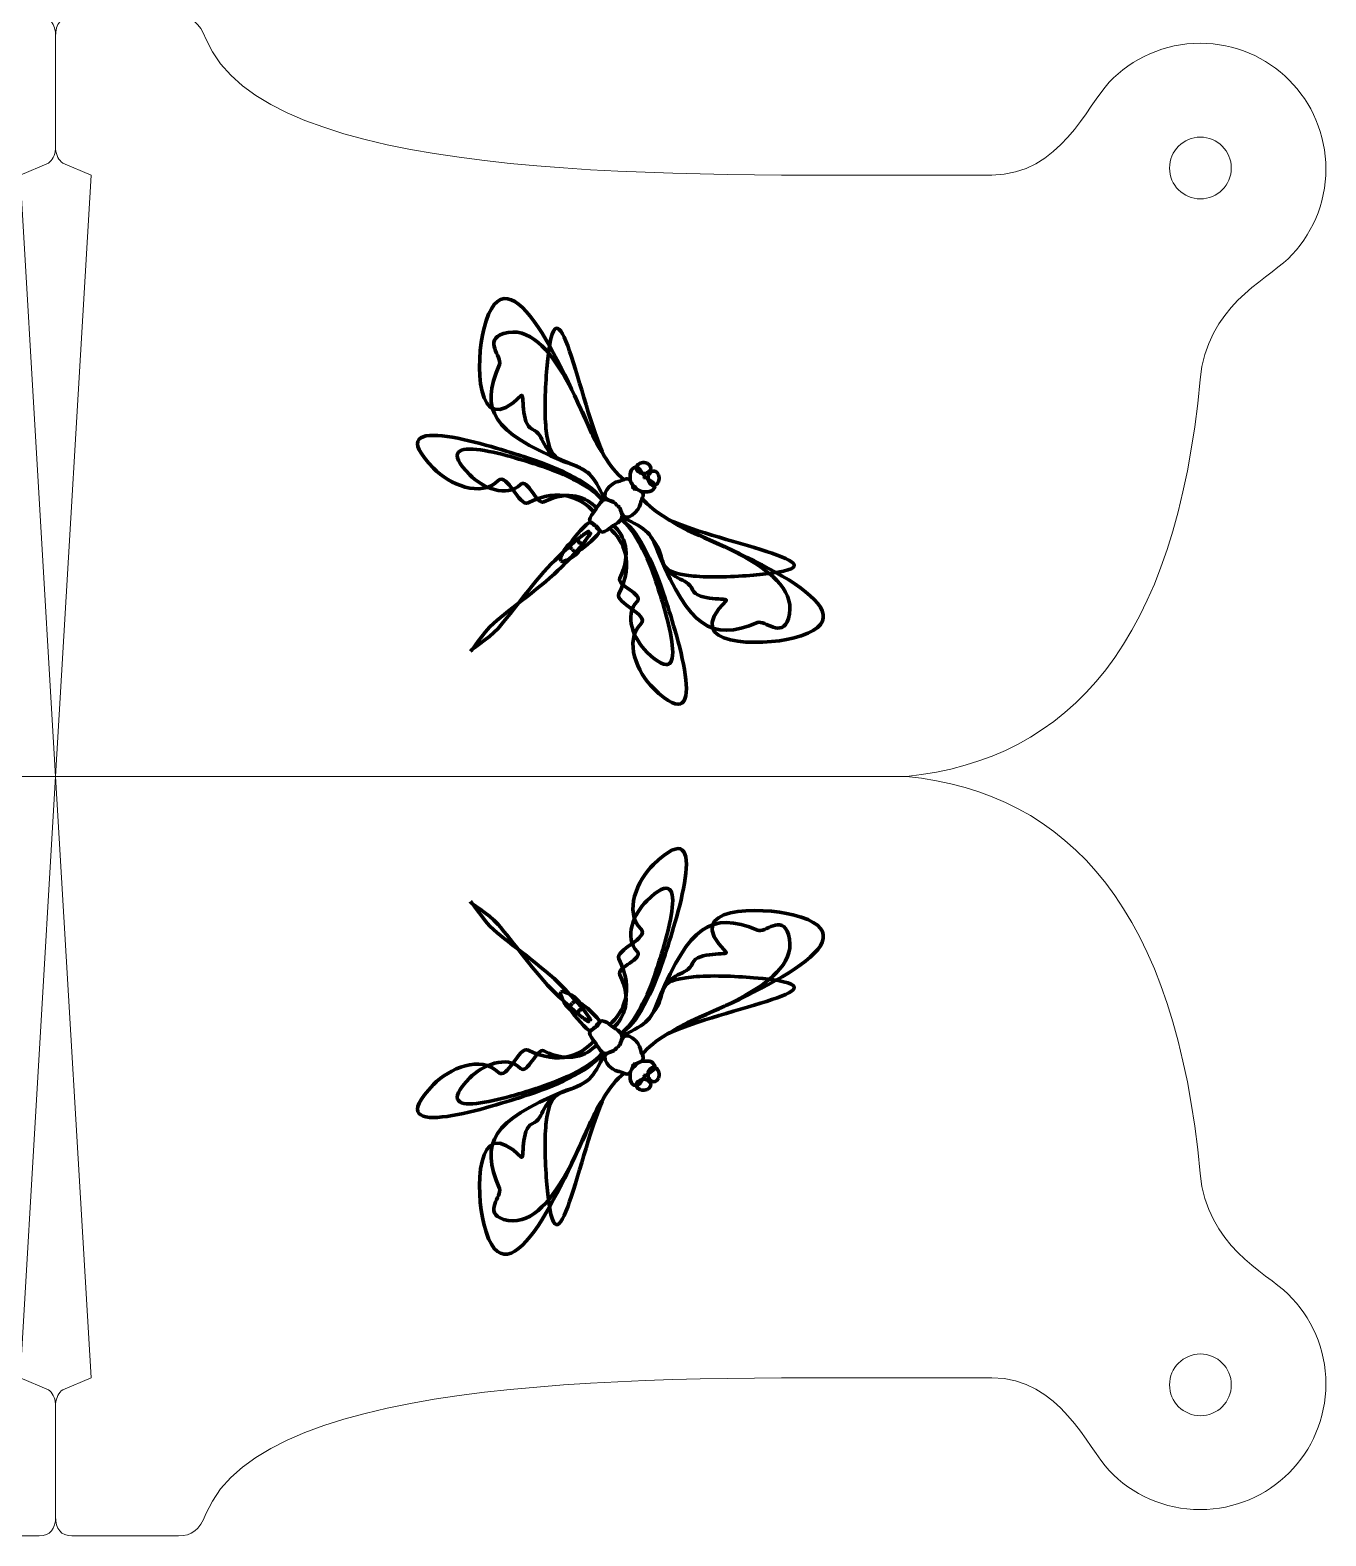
# Model space of a CAD drawing. Header units: millimetres. Extents: x -410 to 959, y -509 to 604.
# Drawn here: x 702.8 to 958.6, y -25.6 to 271.8 of the extents above; entities that cross this region are included whole.
import ezdxf

# ---------------------------------------------------------------- set-up
doc = ezdxf.new("R2010")
doc.units = ezdxf.units.MM
doc.header["$MEASUREMENT"] = 0
doc.layers.add('Layer 1', color=7, linetype='Continuous')

msp = doc.modelspace()

# ---------------------------------------------------------------- linework, layer by layer
at = {"layer": 'Layer 1', "color": 250, "lineweight": 9}
for points, knots in [([(481.8154, 202.8181), (486.5865, 151.1108), (507.4813, 127.7096), (539.8205, 124.3999), (539.8205, 124.3999), (595.8173, 124.3999), (651.814, 124.3999), (707.8108, 124.3999), (707.8108, 124.3999), (707.8108, 124.3999), (700.8008, 243.1831), (700.8008, 243.1831), (700.8008, 243.1831), (700.8008, 243.1831), (706.4077, 245.5361), (706.4077, 245.5361), (706.4077, 245.5361), (707.1963, 246.1365), (707.6669, 247.0553), (707.8108, 248.3004), (707.8108, 248.3004), (707.8108, 248.3004), (707.8108, 270.5147), (707.8108, 270.5147), (707.8108, 270.5147), (707.8255, 273.1303), (706.7224, 274.3882), (704.5929, 274.3999), (704.5929, 274.3999), (704.5929, 274.3999), (683.5722, 274.3999), (683.5722, 274.3999), (683.5722, 274.3999), (680.8922, 274.3999), (679.4361, 273.2652), (678.1192, 270.0647), (678.1192, 270.0647), (666.6653, 241.925), (589.1764, 243.116), (539.5907, 243.1831), (539.5907, 243.1831), (539.5907, 243.1831), (522.9376, 243.1831), (522.9376, 243.1831)], [0, 0, 0, 0, 0.08333333, 0.08333333, 0.08333333, 0.08333333, 0.16666667, 0.16666667, 0.16666667, 0.16666667, 0.25, 0.25, 0.25, 0.25, 0.33333333, 0.33333333, 0.33333333, 0.33333333, 0.41666667, 0.41666667, 0.41666667, 0.41666667, 0.5, 0.5, 0.5, 0.5, 0.58333333, 0.58333333, 0.58333333, 0.58333333, 0.66666667, 0.66666667, 0.66666667, 0.66666667, 0.75, 0.75, 0.75, 0.75, 0.83333333, 0.83333333, 0.83333333, 0.83333333, 1, 1, 1, 1]), ([(933.8062, 202.8181), (929.0351, 151.1108), (908.1403, 127.7096), (875.8011, 124.3999), (875.8011, 124.3999), (819.8043, 124.3999), (763.8076, 124.3999), (707.8108, 124.3999), (707.8108, 124.3999), (707.8108, 124.3999), (714.8208, 243.1831), (714.8208, 243.1831), (714.8208, 243.1831), (714.8208, 243.1831), (709.2139, 245.5361), (709.2139, 245.5361), (709.2139, 245.5361), (708.4253, 246.1365), (707.9547, 247.0553), (707.8108, 248.3004), (707.8108, 248.3004), (707.8108, 248.3004), (707.8108, 270.5147), (707.8108, 270.5147), (707.8108, 270.5147), (707.7961, 273.1303), (708.8992, 274.3882), (711.0287, 274.3999), (711.0287, 274.3999), (711.0287, 274.3999), (732.0494, 274.3999), (732.0494, 274.3999), (732.0494, 274.3999), (734.7294, 274.3999), (736.1855, 273.2652), (737.5024, 270.0647), (737.5024, 270.0647), (748.9563, 241.925), (826.4452, 243.116), (876.0309, 243.1831), (876.0309, 243.1831), (876.0309, 243.1831), (892.684, 243.1831), (892.684, 243.1831)], [0, 0, 0, 0, 0.08333333, 0.08333333, 0.08333333, 0.08333333, 0.16666667, 0.16666667, 0.16666667, 0.16666667, 0.25, 0.25, 0.25, 0.25, 0.33333333, 0.33333333, 0.33333333, 0.33333333, 0.41666667, 0.41666667, 0.41666667, 0.41666667, 0.5, 0.5, 0.5, 0.5, 0.58333333, 0.58333333, 0.58333333, 0.58333333, 0.66666667, 0.66666667, 0.66666667, 0.66666667, 0.75, 0.75, 0.75, 0.75, 0.83333333, 0.83333333, 0.83333333, 0.83333333, 1, 1, 1, 1]), ([(892.684, 243.1831), (906.0309, 243.1831), (911.5931, 257.0471), (915.826, 261.4971), (915.826, 261.4971), (920.3458, 266.2489), (926.7301, 269.2111), (933.8062, 269.2111), (933.8062, 269.2111), (947.5092, 269.2111), (958.6174, 258.1029), (958.6174, 244.3999), (958.6174, 244.3999), (958.6174, 237.4422), (955.7534, 231.1535), (951.1404, 226.6482), (951.1404, 226.6482), (946.6681, 222.2805), (935.0379, 217.0616), (933.8062, 202.8181)], [0, 0, 0, 0, 0.16666667, 0.16666667, 0.16666667, 0.16666667, 0.33333333, 0.33333333, 0.33333333, 0.33333333, 0.5, 0.5, 0.5, 0.5, 0.66666667, 0.66666667, 0.66666667, 0.66666667, 1, 1, 1, 1]), ([(481.8154, 45.9817), (486.5865, 97.689), (507.4813, 121.0902), (539.8205, 124.3999), (539.8205, 124.3999), (595.8173, 124.3999), (651.814, 124.3999), (707.8108, 124.3999), (707.8108, 124.3999), (707.8108, 124.3999), (700.8008, 5.6167), (700.8008, 5.6167), (700.8008, 5.6167), (700.8008, 5.6167), (706.4077, 3.2637), (706.4077, 3.2637), (706.4077, 3.2637), (707.1963, 2.6633), (707.6669, 1.7445), (707.8108, 0.4994), (707.8108, 0.4994), (707.8108, 0.4994), (707.8108, -21.7149), (707.8108, -21.7149), (707.8108, -21.7149), (707.8255, -24.3305), (706.7224, -25.5884), (704.5929, -25.6001), (704.5929, -25.6001), (704.5929, -25.6001), (683.5722, -25.6001), (683.5722, -25.6001), (683.5722, -25.6001), (680.8922, -25.6001), (679.4361, -24.4654), (678.1192, -21.2649), (678.1192, -21.2649), (666.6653, 6.8748), (589.1764, 5.6838), (539.5907, 5.6167), (539.5907, 5.6167), (539.5907, 5.6167), (522.9376, 5.6167), (522.9376, 5.6167)], [0, 0, 0, 0, 0.08333333, 0.08333333, 0.08333333, 0.08333333, 0.16666667, 0.16666667, 0.16666667, 0.16666667, 0.25, 0.25, 0.25, 0.25, 0.33333333, 0.33333333, 0.33333333, 0.33333333, 0.41666667, 0.41666667, 0.41666667, 0.41666667, 0.5, 0.5, 0.5, 0.5, 0.58333333, 0.58333333, 0.58333333, 0.58333333, 0.66666667, 0.66666667, 0.66666667, 0.66666667, 0.75, 0.75, 0.75, 0.75, 0.83333333, 0.83333333, 0.83333333, 0.83333333, 1, 1, 1, 1]), ([(933.8062, 45.9817), (929.0351, 97.689), (908.1403, 121.0902), (875.8011, 124.3999), (875.8011, 124.3999), (819.8043, 124.3999), (763.8076, 124.3999), (707.8108, 124.3999), (707.8108, 124.3999), (707.8108, 124.3999), (714.8208, 5.6167), (714.8208, 5.6167), (714.8208, 5.6167), (714.8208, 5.6167), (709.2139, 3.2637), (709.2139, 3.2637), (709.2139, 3.2637), (708.4253, 2.6633), (707.9547, 1.7445), (707.8108, 0.4994), (707.8108, 0.4994), (707.8108, 0.4994), (707.8108, -21.7149), (707.8108, -21.7149), (707.8108, -21.7149), (707.7961, -24.3305), (708.8992, -25.5884), (711.0287, -25.6001), (711.0287, -25.6001), (711.0287, -25.6001), (732.0494, -25.6001), (732.0494, -25.6001), (732.0494, -25.6001), (734.7294, -25.6001), (736.1855, -24.4654), (737.5024, -21.2649), (737.5024, -21.2649), (748.9563, 6.8748), (826.4452, 5.6838), (876.0309, 5.6167), (876.0309, 5.6167), (876.0309, 5.6167), (892.684, 5.6167), (892.684, 5.6167)], [0, 0, 0, 0, 0.08333333, 0.08333333, 0.08333333, 0.08333333, 0.16666667, 0.16666667, 0.16666667, 0.16666667, 0.25, 0.25, 0.25, 0.25, 0.33333333, 0.33333333, 0.33333333, 0.33333333, 0.41666667, 0.41666667, 0.41666667, 0.41666667, 0.5, 0.5, 0.5, 0.5, 0.58333333, 0.58333333, 0.58333333, 0.58333333, 0.66666667, 0.66666667, 0.66666667, 0.66666667, 0.75, 0.75, 0.75, 0.75, 0.83333333, 0.83333333, 0.83333333, 0.83333333, 1, 1, 1, 1]), ([(892.684, 5.6167), (906.0309, 5.6167), (911.5931, -8.2473), (915.826, -12.6973), (915.826, -12.6973), (920.3458, -17.4491), (926.7301, -20.4113), (933.8062, -20.4113), (933.8062, -20.4113), (947.5092, -20.4113), (958.6174, -9.3031), (958.6174, 4.3999), (958.6174, 4.3999), (958.6174, 11.3576), (955.7534, 17.6463), (951.1404, 22.1516), (951.1404, 22.1516), (946.6681, 26.5193), (935.0379, 31.7382), (933.8062, 45.9817)], [0, 0, 0, 0, 0.16666667, 0.16666667, 0.16666667, 0.16666667, 0.33333333, 0.33333333, 0.33333333, 0.33333333, 0.5, 0.5, 0.5, 0.5, 0.66666667, 0.66666667, 0.66666667, 0.66666667, 1, 1, 1, 1])]:
    msp.add_open_spline(points, degree=3, knots=knots, dxfattribs=at)
at = {"layer": 'Layer 1', "color": 153, "lineweight": 9}
for points in [[(939.9505, 244.567), (939.9505, 241.1981), (937.2195, 238.467), (933.8505, 238.467), (933.8505, 238.467), (930.4815, 238.467), (927.7505, 241.1981), (927.7505, 244.567), (927.7505, 244.567), (927.7505, 247.9359), (930.4815, 250.667), (933.8505, 250.667), (933.8505, 250.667), (937.2195, 250.667), (939.9505, 247.9359), (939.9505, 244.567)], [(939.9505, 4.2328), (939.9505, 7.6017), (937.2195, 10.3328), (933.8505, 10.3328), (933.8505, 10.3328), (930.4815, 10.3328), (927.7505, 7.6017), (927.7505, 4.2328), (927.7505, 4.2328), (927.7505, 0.8639), (930.4815, -1.8672), (933.8505, -1.8672), (933.8505, -1.8672), (937.2195, -1.8672), (939.9505, 0.8639), (939.9505, 4.2328)]]:
    msp.add_open_spline(points, degree=3, knots=[0, 0, 0, 0, 0.2, 0.2, 0.2, 0.2, 0.4, 0.4, 0.4, 0.4, 0.6, 0.6, 0.6, 0.6, 1, 1, 1, 1], dxfattribs=at)
at = {"layer": 'Layer 1', "color": 250, "lineweight": 140}
for points, knots in [([(819.9491, 183.1113), (817.2779, 185.043), (814.4143, 190.5477), (813.4492, 192.6527), (813.4492, 192.6527), (809.191, 201.9398), (797.0642, 231.2939), (792.3485, 212.7709), (792.3485, 212.7709), (790.818, 206.7591), (790.4984, 190.3292), (799.7535, 199.6119), (799.7535, 199.6119), (800.4393, 200.2998), (799.5194, 193.9591), (801.9152, 192.985), (801.9152, 192.985), (804.6995, 191.853), (803.1136, 188.5394), (808.7237, 186.4541), (808.7237, 186.4541), (813.062, 184.8416), (813.8393, 184.2912), (816.2149, 179.0754)], [0, 0, 0, 0, 0.14285714, 0.14285714, 0.14285714, 0.14285714, 0.28571429, 0.28571429, 0.28571429, 0.28571429, 0.42857143, 0.42857143, 0.42857143, 0.42857143, 0.57142857, 0.57142857, 0.57142857, 0.57142857, 0.71428571, 0.71428571, 0.71428571, 0.71428571, 1, 1, 1, 1]), ([(816.2293, 187.5466), (811.124, 198.1326), (806.6472, 226.7227), (804.8049, 204.9795), (804.8049, 204.9795), (804.4961, 201.3352), (804.3109, 196.2506), (804.6335, 193.1499), (804.6335, 193.1499), (805.5097, 184.7286), (808.6083, 187.7822), (813.0659, 184.2456)], [0, 0, 0, 0, 0.25, 0.25, 0.25, 0.25, 0.5, 0.5, 0.5, 0.5, 1, 1, 1, 1]), ([(815.5409, 188.6739), (812.6756, 192.5135), (806.2578, 215.0191), (796.2565, 211.8799), (796.2565, 211.8799), (792.122, 210.5821), (796.0538, 207.238), (795.4311, 205.7889), (795.4311, 205.7889), (791.4814, 196.5956), (794.1725, 192.4652), (807.9958, 186.6449)], [0, 0, 0, 0, 0.25, 0.25, 0.25, 0.25, 0.5, 0.5, 0.5, 0.5, 1, 1, 1, 1]), ([(815.392, 179.425), (813.2174, 182.7468), (806.1114, 185.6511), (800.2198, 187.5604), (800.2198, 187.5604), (795.4829, 189.0954), (770.6002, 197.4201), (782.4283, 185.2549), (782.4283, 185.2549), (785.5262, 182.0687), (791.7661, 179.3777), (795.2199, 182.8273), (795.2199, 182.8273), (796.9467, 184.5522), (799.3379, 177.5803), (801.0915, 178.4469), (801.0915, 178.4469), (807.4444, 181.5863), (811.5404, 179.3473), (814.0929, 176.6511)], [0, 0, 0, 0, 0.16666667, 0.16666667, 0.16666667, 0.16666667, 0.33333333, 0.33333333, 0.33333333, 0.33333333, 0.5, 0.5, 0.5, 0.5, 0.66666667, 0.66666667, 0.66666667, 0.66666667, 1, 1, 1, 1]), ([(815.8993, 178.7754), (814.1944, 181.3797), (808.157, 184.2682), (803.538, 185.7651), (803.538, 185.7651), (799.8244, 186.9685), (780.3164, 193.4951), (789.5896, 183.9576), (789.5896, 183.9576), (792.0183, 181.4596), (796.9104, 179.3499), (799.6181, 182.0544), (799.6181, 182.0544), (800.972, 183.4067), (802.8466, 177.9408), (804.2215, 178.6202), (804.2215, 178.6202), (809.2021, 181.0814), (812.6507, 179.5211), (814.6518, 177.4073)], [0, 0, 0, 0, 0.16666667, 0.16666667, 0.16666667, 0.16666667, 0.33333333, 0.33333333, 0.33333333, 0.33333333, 0.5, 0.5, 0.5, 0.5, 0.66666667, 0.66666667, 0.66666667, 0.66666667, 1, 1, 1, 1]), ([(822.2244, 181.5587), (820.826, 182.5623), (821.3347, 183.5453), (821.2664, 184.1185), (821.2664, 184.1185), (821.1618, 184.9949), (822.5336, 186.3439), (823.446, 184.6528), (823.446, 184.6528), (823.9236, 183.7674), (824.7054, 183.5278), (823.8892, 183.3813)], [0, 0, 0, 0, 0.25, 0.25, 0.25, 0.25, 0.5, 0.5, 0.5, 0.5, 1, 1, 1, 1]), ([(824.5812, 186.2432), (823.8944, 186.535), (823.0275, 186.3496), (822.6452, 185.8293), (822.6452, 185.8293), (822.263, 185.3089), (822.5099, 184.6503), (823.1966, 184.3586), (823.1966, 184.3586), (823.8834, 184.0668), (824.7503, 184.2522), (825.1326, 184.7726), (825.1326, 184.7726), (825.5148, 185.293), (825.2679, 185.9515), (824.5812, 186.2432)], [0, 0, 0, 0, 0.2, 0.2, 0.2, 0.2, 0.4, 0.4, 0.4, 0.4, 0.6, 0.6, 0.6, 0.6, 1, 1, 1, 1]), ([(826.8367, 183.988), (827.1257, 183.299), (826.9317, 182.4247), (826.4037, 182.0358), (826.4037, 182.0358), (825.8756, 181.6469), (825.213, 181.8903), (824.924, 182.5793), (824.924, 182.5793), (824.635, 183.2684), (824.829, 184.1426), (825.3571, 184.5315), (825.3571, 184.5315), (825.8851, 184.9204), (826.5478, 184.677), (826.8367, 183.988)], [0, 0, 0, 0, 0.2, 0.2, 0.2, 0.2, 0.4, 0.4, 0.4, 0.4, 0.6, 0.6, 0.6, 0.6, 1, 1, 1, 1]), ([(821.7159, 181.1333), (822.0857, 181.3541), (821.3625, 182.8058), (821.2013, 182.9669), (821.2013, 182.9669), (820.5563, 183.6111), (819.6748, 182.7181), (818.9291, 182.6532), (818.9291, 182.6532), (817.5443, 182.5327), (814.7798, 179.6783), (817.1634, 178.8878), (817.1634, 178.8878), (818.4114, 178.4738), (818.3864, 178.1958), (818.6222, 177.9437)], [0, 0, 0, 0, 0.2, 0.2, 0.2, 0.2, 0.4, 0.4, 0.4, 0.4, 0.6, 0.6, 0.6, 0.6, 1, 1, 1, 1]), ([(821.7159, 181.1333), (821.937, 181.5026), (823.4423, 180.7285), (823.6035, 180.5675), (823.6035, 180.5675), (824.2486, 179.9232), (823.3544, 179.0427), (823.2895, 178.298), (823.2895, 178.298), (823.1688, 176.9148), (820.3405, 174.1669), (819.5196, 176.5343), (819.5196, 176.5343), (819.1461, 177.6116), (819.0106, 177.7458), (818.6222, 177.9437)], [0, 0, 0, 0, 0.2, 0.2, 0.2, 0.2, 0.4, 0.4, 0.4, 0.4, 0.6, 0.6, 0.6, 0.6, 1, 1, 1, 1]), ([(822.1564, 181.6504), (823.1612, 180.2536), (824.1848, 180.6987), (824.7586, 180.6303), (824.7586, 180.6303), (825.636, 180.5259), (826.9867, 181.8961), (825.2936, 182.8074), (825.2936, 182.8074), (824.4071, 183.2845), (824.1673, 184.0653), (824.0206, 183.2502)], [0, 0, 0, 0, 0.25, 0.25, 0.25, 0.25, 0.5, 0.5, 0.5, 0.5, 1, 1, 1, 1]), ([(818.0614, 178.6076), (818.0614, 178.6076), (816.597, 179.1065), (816.597, 179.1065), (816.597, 179.1065), (815.2088, 179.1789), (814.9093, 177.3773), (813.886, 176.3551), (813.886, 176.3551), (813.557, 176.0266), (813.0271, 174.9213), (813.3499, 174.7315), (813.3499, 174.7315), (813.9302, 174.3903), (814.4039, 173.9701), (814.4374, 173.8953)], [0, 0, 0, 0, 0.2, 0.2, 0.2, 0.2, 0.4, 0.4, 0.4, 0.4, 0.6, 0.6, 0.6, 0.6, 1, 1, 1, 1]), ([(823.69, 179.2802), (825.6239, 176.6123), (831.1351, 173.7521), (833.2427, 172.788), (833.2427, 172.788), (842.5407, 168.5349), (871.9295, 156.4223), (853.3847, 151.7122), (853.3847, 151.7122), (847.3656, 150.1836), (830.9164, 149.8644), (840.2101, 159.1085), (840.2101, 159.1085), (840.8988, 159.7935), (834.5506, 158.8747), (833.5754, 161.2677), (833.5754, 161.2677), (832.4419, 164.0487), (829.1244, 162.4647), (827.0367, 168.0682), (827.0367, 168.0682), (825.4223, 172.4013), (824.8641, 173.1991), (819.6423, 175.5718)], [0, 0, 0, 0, 0.14285714, 0.14285714, 0.14285714, 0.14285714, 0.28571429, 0.28571429, 0.28571429, 0.28571429, 0.42857143, 0.42857143, 0.42857143, 0.42857143, 0.57142857, 0.57142857, 0.57142857, 0.57142857, 0.71428571, 0.71428571, 0.71428571, 0.71428571, 1, 1, 1, 1]), ([(819.1859, 177.4845), (819.1859, 177.4845), (819.6854, 176.0218), (819.6854, 176.0218), (819.6854, 176.0218), (819.7579, 174.6352), (818.0923, 174.3091), (817.069, 173.2869), (817.069, 173.2869), (816.74, 172.9584), (815.6334, 172.4291), (815.4433, 172.7515), (815.4433, 172.7515), (815.1018, 173.3311), (814.5429, 173.8313), (814.468, 173.8647)], [0, 0, 0, 0, 0.2, 0.2, 0.2, 0.2, 0.4, 0.4, 0.4, 0.4, 0.6, 0.6, 0.6, 0.6, 1, 1, 1, 1]), ([(814.3933, 173.9393), (813.9389, 173.9563), (813.6342, 174.9528), (812.9803, 174.4442), (812.9803, 174.4442), (812.1124, 173.7694), (809.3388, 170.8208), (809.4056, 170.0546), (809.4056, 170.0546), (809.4494, 169.552), (809.3375, 169.7014), (809.7725, 169.2635)], [0, 0, 0, 0, 0.25, 0.25, 0.25, 0.25, 0.5, 0.5, 0.5, 0.5, 1, 1, 1, 1]), ([(814.5254, 173.8074), (814.5424, 173.3536), (815.54, 173.0492), (815.0309, 172.3961), (815.0309, 172.3961), (814.3552, 171.5292), (811.4032, 168.7589), (810.6361, 168.8256), (810.6361, 168.8256), (810.1329, 168.8694), (810.2825, 168.7576), (809.844, 169.192)], [0, 0, 0, 0, 0.25, 0.25, 0.25, 0.25, 0.5, 0.5, 0.5, 0.5, 1, 1, 1, 1]), ([(811.6762, 171.8795), (811.8211, 171.9772), (812.023, 172.1194), (812.1736, 172.2432), (812.1736, 172.2432), (812.5574, 172.5586), (812.8099, 172.7066), (813.0428, 172.8288), (813.0428, 172.8288), (813.2074, 172.9152), (812.6734, 172.142), (812.7048, 172.1106)], [0, 0, 0, 0, 0.25, 0.25, 0.25, 0.25, 0.5, 0.5, 0.5, 0.5, 1, 1, 1, 1]), ([(812.2077, 170.6659), (812.3054, 170.8106), (812.7246, 171.4187), (812.8484, 171.5691), (812.8484, 171.5691), (813.1643, 171.9525), (813.3124, 172.2047), (813.4347, 172.4373), (813.4347, 172.4373), (813.5212, 172.6017), (812.7362, 172.0792), (812.7048, 172.1106)], [0, 0, 0, 0, 0.25, 0.25, 0.25, 0.25, 0.5, 0.5, 0.5, 0.5, 1, 1, 1, 1]), ([(819.9329, 174.7874), (823.2587, 172.6154), (826.2327, 165.4589), (828.1443, 159.5742), (828.1443, 159.5742), (829.6811, 154.843), (838.0157, 129.9896), (825.836, 141.8038), (825.836, 141.8038), (822.6461, 144.898), (819.9519, 151.1306), (823.4056, 154.5802), (823.4056, 154.5802), (825.1325, 156.3051), (818.1524, 158.6933), (819.02, 160.445), (819.02, 160.445), (822.1631, 166.7903), (819.9215, 170.8815), (817.2222, 173.431)], [0, 0, 0, 0, 0.16666667, 0.16666667, 0.16666667, 0.16666667, 0.33333333, 0.33333333, 0.33333333, 0.33333333, 0.5, 0.5, 0.5, 0.5, 0.66666667, 0.66666667, 0.66666667, 0.66666667, 1, 1, 1, 1]), ([(819.3489, 175.2352), (821.9563, 173.5324), (824.8483, 167.5021), (826.3468, 162.8885), (826.3468, 162.8885), (827.5518, 159.1793), (834.086, 139.6944), (824.5372, 148.9566), (824.5372, 148.9566), (822.0363, 151.3824), (819.9241, 156.2688), (822.6318, 158.9733), (822.6318, 158.9733), (823.9856, 160.3256), (818.5133, 162.1979), (819.1935, 163.5712), (819.1935, 163.5712), (821.6577, 168.5459), (820.0955, 171.9905), (817.9792, 173.9892)], [0, 0, 0, 0, 0.16666667, 0.16666667, 0.16666667, 0.16666667, 0.33333333, 0.33333333, 0.33333333, 0.33333333, 0.5, 0.5, 0.5, 0.5, 0.66666667, 0.66666667, 0.66666667, 0.66666667, 1, 1, 1, 1]), ([(828.6334, 175.2521), (839.2318, 170.1529), (867.3529, 165.9941), (845.584, 164.1539), (845.584, 164.1539), (841.9354, 163.8455), (836.8447, 163.6605), (833.7404, 163.9827), (833.7404, 163.9827), (825.3092, 164.8579), (829.1685, 166.8506), (825.6277, 171.3029)], [0, 0, 0, 0, 0.25, 0.25, 0.25, 0.25, 0.5, 0.5, 0.5, 0.5, 1, 1, 1, 1]), ([(830.3285, 174.2683), (834.1727, 171.4065), (855.6354, 165.6052), (852.4925, 155.6156), (852.4925, 155.6156), (851.1932, 151.486), (847.8453, 155.4131), (846.3944, 154.7912), (846.3944, 154.7912), (837.1902, 150.8462), (832.864, 154.2611), (827.0367, 168.0682)], [0, 0, 0, 0, 0.25, 0.25, 0.25, 0.25, 0.5, 0.5, 0.5, 0.5, 1, 1, 1, 1]), ([(811.6762, 171.8795), (810.5564, 170.9937), (809.0451, 169.6978), (806.3482, 167.0755), (806.3482, 167.0755), (802.7525, 163.5791), (797.8176, 156.6307), (795.1795, 153.6486), (795.1795, 153.6486), (793.1808, 151.3893), (789.5094, 149.3476), (789.7223, 149.1349)], [0, 0, 0, 0, 0.25, 0.25, 0.25, 0.25, 0.5, 0.5, 0.5, 0.5, 1, 1, 1, 1]), ([(812.5052, 171.0515), (811.8785, 170.2006), (810.321, 168.4235), (807.6955, 165.7298), (807.6955, 165.7298), (804.1949, 162.1384), (797.3237, 157.3372), (794.3379, 154.702), (794.3379, 154.702), (792.0759, 152.7057), (789.9352, 148.9223), (789.7223, 149.1349)], [0, 0, 0, 0, 0.25, 0.25, 0.25, 0.25, 0.5, 0.5, 0.5, 0.5, 1, 1, 1, 1]), ([(810.6955, 171.08), (810.3904, 171.0584), (810.0331, 170.9586), (809.5547, 170.5708), (809.5547, 170.5708), (808.9206, 170.05), (808.1488, 169.139), (807.9025, 168.4704), (807.9025, 168.4704), (807.7159, 167.9638), (807.2929, 167.205), (807.5521, 166.9461)], [0, 0, 0, 0, 0.25, 0.25, 0.25, 0.25, 0.5, 0.5, 0.5, 0.5, 1, 1, 1, 1]), ([(811.7047, 170.072), (811.7214, 169.8148), (811.5832, 169.4103), (811.1949, 168.9325), (811.1949, 168.9325), (810.6735, 168.2992), (809.7614, 167.5282), (809.092, 167.2823), (809.092, 167.2823), (808.5848, 167.0959), (807.8112, 166.6873), (807.5521, 166.9461)], [0, 0, 0, 0, 0.25, 0.25, 0.25, 0.25, 0.5, 0.5, 0.5, 0.5, 1, 1, 1, 1]), ([(810.6858, 171.0792), (810.7652, 171.0562), (810.8726, 171.0613), (810.9698, 171.0765), (810.9698, 171.0765), (811.0039, 171.0799), (811.0449, 171.039), (811.0705, 171.0134), (811.0705, 171.0134), (811.0807, 171.0032), (811.0816, 170.9836), (811.0918, 170.9734), (811.0918, 170.9734), (811.0918, 170.9734), (811.0654, 170.9061), (811.0859, 170.8857), (811.0859, 170.8857), (811.091, 170.8805), (811.0885, 170.8269), (811.0885, 170.8269), (811.0885, 170.8269), (811.0885, 170.8269), (811.0851, 170.7928), (811.0851, 170.7928), (811.0851, 170.7928), (811.1056, 170.7724), (811.0791, 170.7161), (811.0946, 170.6897), (811.0946, 170.6897), (811.1058, 170.6706), (811.1795, 170.5861), (811.1949, 170.5708)], [0, 0, 0, 0, 0.11111111, 0.11111111, 0.11111111, 0.11111111, 0.22222222, 0.22222222, 0.22222222, 0.22222222, 0.33333333, 0.33333333, 0.33333333, 0.33333333, 0.44444444, 0.44444444, 0.44444444, 0.44444444, 0.55555556, 0.55555556, 0.55555556, 0.55555556, 0.66666667, 0.66666667, 0.66666667, 0.66666667, 0.77777778, 0.77777778, 0.77777778, 0.77777778, 1, 1, 1, 1]), ([(811.7047, 170.072), (811.6817, 170.1512), (811.6867, 170.2585), (811.702, 170.3556), (811.702, 170.3556), (811.7054, 170.3897), (811.6644, 170.4306), (811.6388, 170.4562), (811.6388, 170.4562), (811.6285, 170.4664), (811.609, 170.4672), (811.5987, 170.4775), (811.5987, 170.4775), (811.5987, 170.4775), (811.5313, 170.4512), (811.5109, 170.4716), (811.5109, 170.4716), (811.5057, 170.4767), (811.452, 170.4742), (811.452, 170.4742), (811.452, 170.4742), (811.452, 170.4742), (811.4179, 170.4708), (811.4179, 170.4708), (811.4179, 170.4708), (811.3974, 170.4912), (811.3411, 170.4648), (811.3147, 170.4802), (811.3147, 170.4802), (811.2956, 170.4915), (811.2183, 170.5578), (811.203, 170.5731)], [0, 0, 0, 0, 0.11111111, 0.11111111, 0.11111111, 0.11111111, 0.22222222, 0.22222222, 0.22222222, 0.22222222, 0.33333333, 0.33333333, 0.33333333, 0.33333333, 0.44444444, 0.44444444, 0.44444444, 0.44444444, 0.55555556, 0.55555556, 0.55555556, 0.55555556, 0.66666667, 0.66666667, 0.66666667, 0.66666667, 0.77777778, 0.77777778, 0.77777778, 0.77777778, 1, 1, 1, 1]), ([(819.9329, 74.0124), (823.2587, 76.1844), (826.2327, 83.3409), (828.1443, 89.2256), (828.1443, 89.2256), (829.6811, 93.9568), (838.0157, 118.8102), (825.836, 106.996), (825.836, 106.996), (822.6461, 103.9018), (819.9519, 97.6692), (823.4056, 94.2196), (823.4056, 94.2196), (825.1325, 92.4947), (818.1524, 90.1065), (819.02, 88.3548), (819.02, 88.3548), (822.1631, 82.0095), (819.9215, 77.9183), (817.2222, 75.3688)], [0, 0, 0, 0, 0.16666667, 0.16666667, 0.16666667, 0.16666667, 0.33333333, 0.33333333, 0.33333333, 0.33333333, 0.5, 0.5, 0.5, 0.5, 0.66666667, 0.66666667, 0.66666667, 0.66666667, 1, 1, 1, 1]), ([(819.3489, 73.5646), (821.9563, 75.2674), (824.8483, 81.2977), (826.3468, 85.9113), (826.3468, 85.9113), (827.5518, 89.6205), (834.086, 109.1054), (824.5372, 99.8432), (824.5372, 99.8432), (822.0363, 97.4174), (819.9241, 92.531), (822.6318, 89.8265), (822.6318, 89.8265), (823.9856, 88.4742), (818.5133, 86.6019), (819.1935, 85.2286), (819.1935, 85.2286), (821.6577, 80.2539), (820.0955, 76.8093), (817.9792, 74.8106)], [0, 0, 0, 0, 0.16666667, 0.16666667, 0.16666667, 0.16666667, 0.33333333, 0.33333333, 0.33333333, 0.33333333, 0.5, 0.5, 0.5, 0.5, 0.66666667, 0.66666667, 0.66666667, 0.66666667, 1, 1, 1, 1]), ([(811.6762, 76.9203), (810.5564, 77.8061), (809.0451, 79.102), (806.3482, 81.7243), (806.3482, 81.7243), (802.7525, 85.2207), (797.8176, 92.1691), (795.1795, 95.1512), (795.1795, 95.1512), (793.1808, 97.4105), (789.5094, 99.4522), (789.7223, 99.6649)], [0, 0, 0, 0, 0.25, 0.25, 0.25, 0.25, 0.5, 0.5, 0.5, 0.5, 1, 1, 1, 1]), ([(812.5052, 77.7483), (811.8785, 78.5992), (810.321, 80.3763), (807.6955, 83.07), (807.6955, 83.07), (804.1949, 86.6614), (797.3237, 91.4626), (794.3379, 94.0978), (794.3379, 94.0978), (792.0759, 96.0941), (789.9352, 99.8775), (789.7223, 99.6649)], [0, 0, 0, 0, 0.25, 0.25, 0.25, 0.25, 0.5, 0.5, 0.5, 0.5, 1, 1, 1, 1]), ([(823.69, 69.5196), (825.6239, 72.1875), (831.1351, 75.0477), (833.2427, 76.0118), (833.2427, 76.0118), (842.5407, 80.2649), (871.9295, 92.3775), (853.3847, 97.0876), (853.3847, 97.0876), (847.3656, 98.6162), (830.9164, 98.9354), (840.2101, 89.6913), (840.2101, 89.6913), (840.8988, 89.0063), (834.5506, 89.9251), (833.5754, 87.5321), (833.5754, 87.5321), (832.4419, 84.7511), (829.1244, 86.3351), (827.0367, 80.7316), (827.0367, 80.7316), (825.4223, 76.3985), (824.8641, 75.6007), (819.6423, 73.228)], [0, 0, 0, 0, 0.14285714, 0.14285714, 0.14285714, 0.14285714, 0.28571429, 0.28571429, 0.28571429, 0.28571429, 0.42857143, 0.42857143, 0.42857143, 0.42857143, 0.57142857, 0.57142857, 0.57142857, 0.57142857, 0.71428571, 0.71428571, 0.71428571, 0.71428571, 1, 1, 1, 1]), ([(830.3285, 74.5315), (834.1727, 77.3933), (855.6354, 83.1946), (852.4925, 93.1842), (852.4925, 93.1842), (851.1932, 97.3138), (847.8453, 93.3867), (846.3944, 94.0086), (846.3944, 94.0086), (837.1902, 97.9536), (832.864, 94.5387), (827.0367, 80.7316)], [0, 0, 0, 0, 0.25, 0.25, 0.25, 0.25, 0.5, 0.5, 0.5, 0.5, 1, 1, 1, 1]), ([(828.6334, 73.5477), (839.2318, 78.6469), (867.3529, 82.8057), (845.584, 84.6459), (845.584, 84.6459), (841.9354, 84.9543), (836.8447, 85.1393), (833.7404, 84.8171), (833.7404, 84.8171), (825.3092, 83.9419), (829.1685, 81.9492), (825.6277, 77.4969)], [0, 0, 0, 0, 0.25, 0.25, 0.25, 0.25, 0.5, 0.5, 0.5, 0.5, 1, 1, 1, 1]), ([(810.6955, 77.7198), (810.3904, 77.7414), (810.0331, 77.8412), (809.5547, 78.229), (809.5547, 78.229), (808.9206, 78.7498), (808.1488, 79.6608), (807.9025, 80.3294), (807.9025, 80.3294), (807.7159, 80.836), (807.2929, 81.5948), (807.5521, 81.8537)], [0, 0, 0, 0, 0.25, 0.25, 0.25, 0.25, 0.5, 0.5, 0.5, 0.5, 1, 1, 1, 1]), ([(811.7047, 78.7278), (811.7214, 78.985), (811.5832, 79.3895), (811.1949, 79.8673), (811.1949, 79.8673), (810.6735, 80.5006), (809.7614, 81.2716), (809.092, 81.5175), (809.092, 81.5175), (808.5848, 81.7039), (807.8112, 82.1125), (807.5521, 81.8537)], [0, 0, 0, 0, 0.25, 0.25, 0.25, 0.25, 0.5, 0.5, 0.5, 0.5, 1, 1, 1, 1]), ([(814.3933, 74.8605), (813.9389, 74.8435), (813.6342, 73.847), (812.9803, 74.3556), (812.9803, 74.3556), (812.1124, 75.0304), (809.3388, 77.979), (809.4056, 78.7452), (809.4056, 78.7452), (809.4494, 79.2478), (809.3375, 79.0984), (809.7725, 79.5363)], [0, 0, 0, 0, 0.25, 0.25, 0.25, 0.25, 0.5, 0.5, 0.5, 0.5, 1, 1, 1, 1]), ([(814.5254, 74.9924), (814.5424, 75.4462), (815.54, 75.7506), (815.0309, 76.4037), (815.0309, 76.4037), (814.3552, 77.2706), (811.4032, 80.0409), (810.6361, 79.9742), (810.6361, 79.9742), (810.1329, 79.9304), (810.2825, 80.0422), (809.844, 79.6078)], [0, 0, 0, 0, 0.25, 0.25, 0.25, 0.25, 0.5, 0.5, 0.5, 0.5, 1, 1, 1, 1]), ([(810.6858, 77.7206), (810.7652, 77.7436), (810.8726, 77.7385), (810.9698, 77.7233), (810.9698, 77.7233), (811.0039, 77.7199), (811.0449, 77.7608), (811.0705, 77.7864), (811.0705, 77.7864), (811.0807, 77.7966), (811.0816, 77.8162), (811.0918, 77.8264), (811.0918, 77.8264), (811.0918, 77.8264), (811.0654, 77.8937), (811.0859, 77.9141), (811.0859, 77.9141), (811.091, 77.9193), (811.0885, 77.9729), (811.0885, 77.9729), (811.0885, 77.9729), (811.0885, 77.9729), (811.0851, 78.007), (811.0851, 78.007), (811.0851, 78.007), (811.1056, 78.0274), (811.0791, 78.0837), (811.0946, 78.1101), (811.0946, 78.1101), (811.1058, 78.1292), (811.1795, 78.2137), (811.1949, 78.229)], [0, 0, 0, 0, 0.11111111, 0.11111111, 0.11111111, 0.11111111, 0.22222222, 0.22222222, 0.22222222, 0.22222222, 0.33333333, 0.33333333, 0.33333333, 0.33333333, 0.44444444, 0.44444444, 0.44444444, 0.44444444, 0.55555556, 0.55555556, 0.55555556, 0.55555556, 0.66666667, 0.66666667, 0.66666667, 0.66666667, 0.77777778, 0.77777778, 0.77777778, 0.77777778, 1, 1, 1, 1]), ([(811.7047, 78.7278), (811.6817, 78.6486), (811.6867, 78.5413), (811.702, 78.4442), (811.702, 78.4442), (811.7054, 78.4101), (811.6644, 78.3692), (811.6388, 78.3436), (811.6388, 78.3436), (811.6285, 78.3334), (811.609, 78.3326), (811.5987, 78.3223), (811.5987, 78.3223), (811.5987, 78.3223), (811.5313, 78.3486), (811.5109, 78.3282), (811.5109, 78.3282), (811.5057, 78.3231), (811.452, 78.3256), (811.452, 78.3256), (811.452, 78.3256), (811.452, 78.3256), (811.4179, 78.329), (811.4179, 78.329), (811.4179, 78.329), (811.3974, 78.3086), (811.3411, 78.335), (811.3147, 78.3196), (811.3147, 78.3196), (811.2956, 78.3083), (811.2183, 78.242), (811.203, 78.2267)], [0, 0, 0, 0, 0.11111111, 0.11111111, 0.11111111, 0.11111111, 0.22222222, 0.22222222, 0.22222222, 0.22222222, 0.33333333, 0.33333333, 0.33333333, 0.33333333, 0.44444444, 0.44444444, 0.44444444, 0.44444444, 0.55555556, 0.55555556, 0.55555556, 0.55555556, 0.66666667, 0.66666667, 0.66666667, 0.66666667, 0.77777778, 0.77777778, 0.77777778, 0.77777778, 1, 1, 1, 1]), ([(812.2077, 78.1339), (812.3054, 77.9892), (812.7246, 77.3811), (812.8484, 77.2307), (812.8484, 77.2307), (813.1643, 76.8473), (813.3124, 76.5951), (813.4347, 76.3625), (813.4347, 76.3625), (813.5212, 76.1981), (812.7362, 76.7206), (812.7048, 76.6892)], [0, 0, 0, 0, 0.25, 0.25, 0.25, 0.25, 0.5, 0.5, 0.5, 0.5, 1, 1, 1, 1]), ([(811.6762, 76.9203), (811.8211, 76.8226), (812.023, 76.6804), (812.1736, 76.5566), (812.1736, 76.5566), (812.5574, 76.2412), (812.8099, 76.0932), (813.0428, 75.971), (813.0428, 75.971), (813.2074, 75.8846), (812.6734, 76.6578), (812.7048, 76.6892)], [0, 0, 0, 0, 0.25, 0.25, 0.25, 0.25, 0.5, 0.5, 0.5, 0.5, 1, 1, 1, 1]), ([(818.0614, 70.1922), (818.0614, 70.1922), (816.597, 69.6933), (816.597, 69.6933), (816.597, 69.6933), (815.2088, 69.6209), (814.9093, 71.4225), (813.886, 72.4447), (813.886, 72.4447), (813.557, 72.7732), (813.0271, 73.8785), (813.3499, 74.0683), (813.3499, 74.0683), (813.9302, 74.4095), (814.4039, 74.8297), (814.4374, 74.9045)], [0, 0, 0, 0, 0.2, 0.2, 0.2, 0.2, 0.4, 0.4, 0.4, 0.4, 0.6, 0.6, 0.6, 0.6, 1, 1, 1, 1]), ([(819.1859, 71.3153), (819.1859, 71.3153), (819.6854, 72.778), (819.6854, 72.778), (819.6854, 72.778), (819.7579, 74.1646), (818.0923, 74.4907), (817.069, 75.5129), (817.069, 75.5129), (816.74, 75.8414), (815.6334, 76.3707), (815.4433, 76.0483), (815.4433, 76.0483), (815.1018, 75.4687), (814.5429, 74.9685), (814.468, 74.9351)], [0, 0, 0, 0, 0.2, 0.2, 0.2, 0.2, 0.4, 0.4, 0.4, 0.4, 0.6, 0.6, 0.6, 0.6, 1, 1, 1, 1]), ([(821.7159, 67.6665), (821.937, 67.2972), (823.4423, 68.0713), (823.6035, 68.2323), (823.6035, 68.2323), (824.2486, 68.8766), (823.3544, 69.7571), (823.2895, 70.5018), (823.2895, 70.5018), (823.1688, 71.885), (820.3405, 74.6329), (819.5196, 72.2655), (819.5196, 72.2655), (819.1461, 71.1882), (819.0106, 71.054), (818.6222, 70.8561)], [0, 0, 0, 0, 0.2, 0.2, 0.2, 0.2, 0.4, 0.4, 0.4, 0.4, 0.6, 0.6, 0.6, 0.6, 1, 1, 1, 1]), ([(815.392, 69.3748), (813.2174, 66.053), (806.1114, 63.1487), (800.2198, 61.2394), (800.2198, 61.2394), (795.4829, 59.7044), (770.6002, 51.3797), (782.4283, 63.5449), (782.4283, 63.5449), (785.5262, 66.7311), (791.7661, 69.4221), (795.2199, 65.9725), (795.2199, 65.9725), (796.9467, 64.2476), (799.3379, 71.2195), (801.0915, 70.3529), (801.0915, 70.3529), (807.4444, 67.2135), (811.5404, 69.4525), (814.0929, 72.1487)], [0, 0, 0, 0, 0.16666667, 0.16666667, 0.16666667, 0.16666667, 0.33333333, 0.33333333, 0.33333333, 0.33333333, 0.5, 0.5, 0.5, 0.5, 0.66666667, 0.66666667, 0.66666667, 0.66666667, 1, 1, 1, 1]), ([(815.8993, 70.0244), (814.1944, 67.4201), (808.157, 64.5316), (803.538, 63.0347), (803.538, 63.0347), (799.8244, 61.8313), (780.3164, 55.3047), (789.5896, 64.8422), (789.5896, 64.8422), (792.0183, 67.3402), (796.9104, 69.4499), (799.6181, 66.7454), (799.6181, 66.7454), (800.972, 65.3931), (802.8466, 70.859), (804.2215, 70.1796), (804.2215, 70.1796), (809.2021, 67.7184), (812.6507, 69.2787), (814.6518, 71.3925)], [0, 0, 0, 0, 0.16666667, 0.16666667, 0.16666667, 0.16666667, 0.33333333, 0.33333333, 0.33333333, 0.33333333, 0.5, 0.5, 0.5, 0.5, 0.66666667, 0.66666667, 0.66666667, 0.66666667, 1, 1, 1, 1]), ([(819.9491, 65.6885), (817.2779, 63.7568), (814.4143, 58.2521), (813.4492, 56.1471), (813.4492, 56.1471), (809.191, 46.86), (797.0642, 17.5059), (792.3485, 36.0289), (792.3485, 36.0289), (790.818, 42.0407), (790.4984, 58.4706), (799.7535, 49.1879), (799.7535, 49.1879), (800.4393, 48.5), (799.5194, 54.8407), (801.9152, 55.8148), (801.9152, 55.8148), (804.6995, 56.9468), (803.1136, 60.2604), (808.7237, 62.3457), (808.7237, 62.3457), (813.062, 63.9582), (813.8393, 64.5086), (816.2149, 69.7244)], [0, 0, 0, 0, 0.14285714, 0.14285714, 0.14285714, 0.14285714, 0.28571429, 0.28571429, 0.28571429, 0.28571429, 0.42857143, 0.42857143, 0.42857143, 0.42857143, 0.57142857, 0.57142857, 0.57142857, 0.57142857, 0.71428571, 0.71428571, 0.71428571, 0.71428571, 1, 1, 1, 1]), ([(821.7159, 67.6665), (822.0857, 67.4457), (821.3625, 65.994), (821.2013, 65.8329), (821.2013, 65.8329), (820.5563, 65.1887), (819.6748, 66.0817), (818.9291, 66.1466), (818.9291, 66.1466), (817.5443, 66.2671), (814.7798, 69.1215), (817.1634, 69.912), (817.1634, 69.912), (818.4114, 70.326), (818.3864, 70.604), (818.6222, 70.8561)], [0, 0, 0, 0, 0.2, 0.2, 0.2, 0.2, 0.4, 0.4, 0.4, 0.4, 0.6, 0.6, 0.6, 0.6, 1, 1, 1, 1]), ([(822.1564, 67.1494), (823.1612, 68.5462), (824.1848, 68.1011), (824.7586, 68.1695), (824.7586, 68.1695), (825.636, 68.2739), (826.9867, 66.9037), (825.2936, 65.9924), (825.2936, 65.9924), (824.4071, 65.5153), (824.1673, 64.7345), (824.0206, 65.5496)], [0, 0, 0, 0, 0.25, 0.25, 0.25, 0.25, 0.5, 0.5, 0.5, 0.5, 1, 1, 1, 1]), ([(822.2244, 67.2411), (820.826, 66.2375), (821.3347, 65.2545), (821.2664, 64.6813), (821.2664, 64.6813), (821.1618, 63.8049), (822.5336, 62.4559), (823.446, 64.147), (823.446, 64.147), (823.9236, 65.0324), (824.7054, 65.272), (823.8892, 65.4185)], [0, 0, 0, 0, 0.25, 0.25, 0.25, 0.25, 0.5, 0.5, 0.5, 0.5, 1, 1, 1, 1]), ([(826.8367, 64.8118), (827.1257, 65.5008), (826.9317, 66.3751), (826.4037, 66.764), (826.4037, 66.764), (825.8756, 67.1529), (825.213, 66.9095), (824.924, 66.2205), (824.924, 66.2205), (824.635, 65.5314), (824.829, 64.6572), (825.3571, 64.2683), (825.3571, 64.2683), (825.8851, 63.8794), (826.5478, 64.1228), (826.8367, 64.8118)], [0, 0, 0, 0, 0.2, 0.2, 0.2, 0.2, 0.4, 0.4, 0.4, 0.4, 0.6, 0.6, 0.6, 0.6, 1, 1, 1, 1]), ([(816.2293, 61.2532), (811.124, 50.6672), (806.6472, 22.0771), (804.8049, 43.8203), (804.8049, 43.8203), (804.4961, 47.4646), (804.3109, 52.5492), (804.6335, 55.6499), (804.6335, 55.6499), (805.5097, 64.0712), (808.6083, 61.0176), (813.0659, 64.5542)], [0, 0, 0, 0, 0.25, 0.25, 0.25, 0.25, 0.5, 0.5, 0.5, 0.5, 1, 1, 1, 1]), ([(824.5812, 62.5566), (823.8944, 62.2648), (823.0275, 62.4502), (822.6452, 62.9705), (822.6452, 62.9705), (822.263, 63.4909), (822.5099, 64.1495), (823.1966, 64.4412), (823.1966, 64.4412), (823.8834, 64.733), (824.7503, 64.5476), (825.1326, 64.0272), (825.1326, 64.0272), (825.5148, 63.5068), (825.2679, 62.8483), (824.5812, 62.5566)], [0, 0, 0, 0, 0.2, 0.2, 0.2, 0.2, 0.4, 0.4, 0.4, 0.4, 0.6, 0.6, 0.6, 0.6, 1, 1, 1, 1]), ([(815.5409, 60.1259), (812.6756, 56.2863), (806.2578, 33.7807), (796.2565, 36.9199), (796.2565, 36.9199), (792.122, 38.2177), (796.0538, 41.5618), (795.4311, 43.0109), (795.4311, 43.0109), (791.4814, 52.2042), (794.1725, 56.3346), (807.9958, 62.1549)], [0, 0, 0, 0, 0.25, 0.25, 0.25, 0.25, 0.5, 0.5, 0.5, 0.5, 1, 1, 1, 1])]:
    msp.add_open_spline(points, degree=3, knots=knots, dxfattribs=at)

doc.saveas('drawing.dxf')
